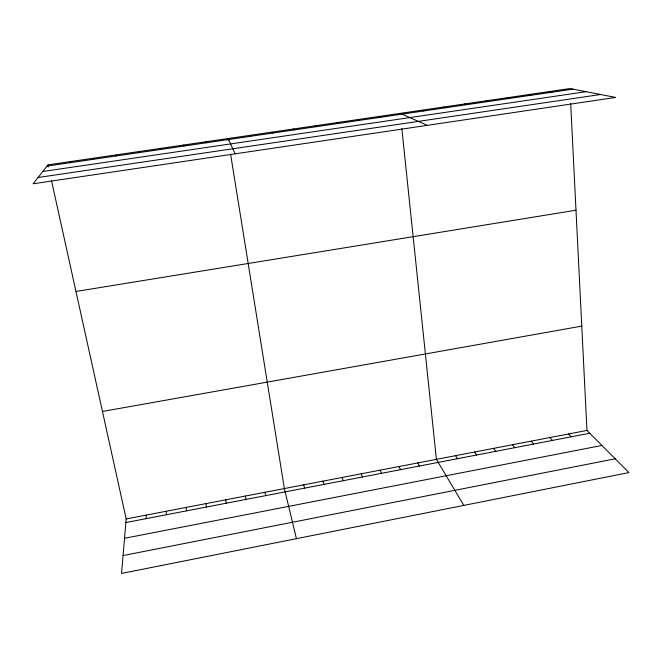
<?xml version="1.0" encoding="UTF-8"?>
<svg xmlns="http://www.w3.org/2000/svg" width="662" height="662" viewBox="0 0 662 662"><rect width="100%" height="100%" fill="white"/><g stroke="black" fill="none" stroke-linecap="round" stroke-linejoin="round"><path stroke-width="0.99" d="M166.303 514.755L166.328 511.229M146.145 518.644L146.302 515.077M161.445 149.347L161.511 148.263M51.528 180.743L126.185 518.942L121.551 573.441L628.9 472.577L586.962 430.432L570.685 103.52M138.83 152.657L139.07 151.54M116.082 155.984L116.495 154.842M93.201 159.335L93.805 158.16M70.189 162.703L70.975 161.495M48.02 164.855L33.1 183.788L615.619 97.43L569.941 88.559L48.02 164.855L48.458 166.841M123.066 555.559L615.197 458.807M124.539 538.289L601.907 445.46M126.185 518.942L586.962 430.432M125.879 522.541L589.751 433.238M102.453 411.466L581.766 326.118M75.965 291.47L575.998 210.218M38.04 177.515L600.566 94.501M47.043 166.088L572.936 89.138M42.765 171.516L586.093 91.695M549.137 91.596L551.992 92.208M528.226 94.658L530.924 95.287M507.191 97.728L509.748 98.39M486.049 100.823L488.44 101.501M464.782 103.926L467.024 104.637M443.391 107.054L445.476 107.79M421.884 110.198L423.812 110.959M400.262 113.359L427.255 125.35M379.152 116.446L380.758 117.257M357.927 119.549L359.375 120.385M336.586 122.669L337.877 123.529M315.12 125.805L316.254 126.699M293.547 128.958L294.507 129.876M568.468 433.991L571.141 436.821M549.882 437.557L552.431 440.42M271.842 132.135L272.645 133.079M531.205 441.149L533.638 444.037M512.429 444.748L514.738 447.678M493.562 448.373L495.755 451.335M474.604 452.014L476.673 455.009M250.021 135.321L250.65 136.298M455.547 455.679L457.492 458.7M463.814 505.396L436.399 459.354L401.842 128.544M417.722 462.945L419.418 466.031M398.954 466.553L400.518 469.664M235.118 153.841L228.084 138.532L228.398 140.485M380.087 470.169L381.535 473.322M361.138 473.81L362.453 476.996M342.089 477.468L343.28 480.686M322.94 481.15L324.008 484.402M303.709 484.841L304.636 488.126M206.014 141.759L206.304 142.785M296.435 538.678L284.37 488.556L230.599 154.205M264.941 492.288L265.611 495.639M245.42 496.037L245.95 499.429M225.792 499.81L226.189 503.228M183.829 145.003L183.937 146.054M206.072 503.6L206.329 507.051M186.245 507.406L186.37 510.899"/></g></svg>
